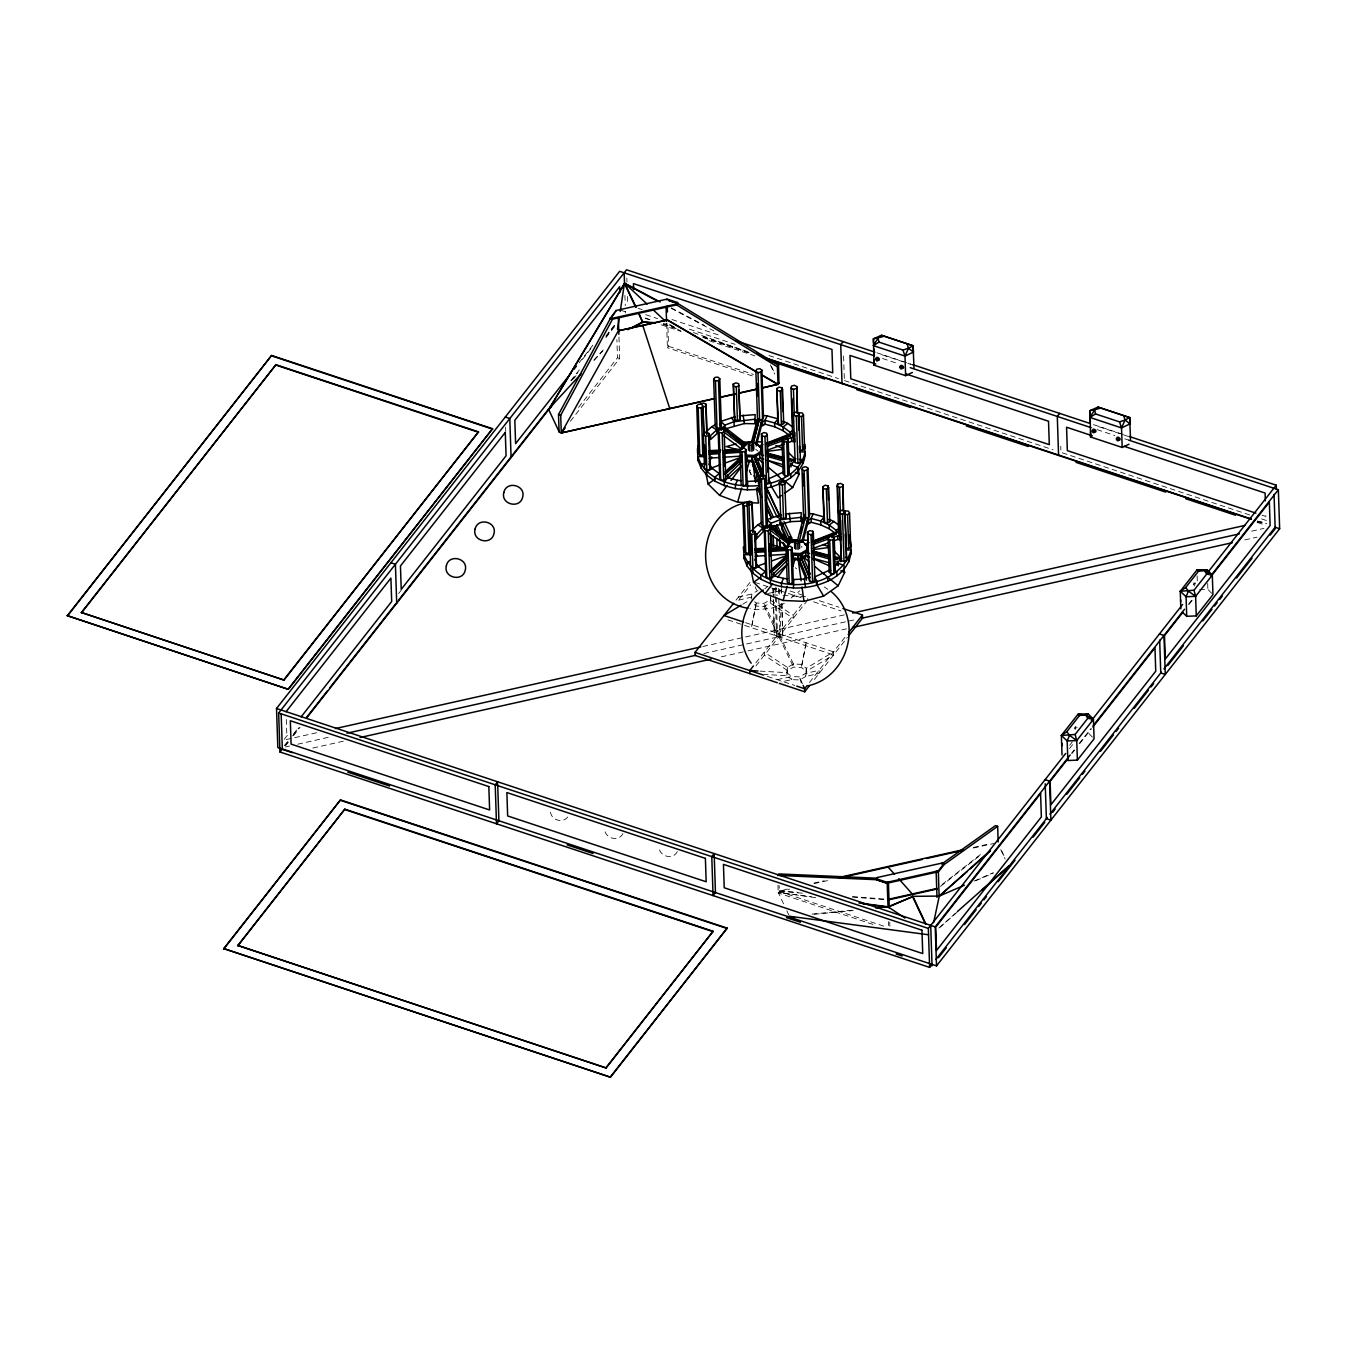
<?xml version="1.0" encoding="UTF-8"?>
<svg xmlns="http://www.w3.org/2000/svg" width="1347" height="1347" viewBox="0 0 1347 1347"><rect width="100%" height="100%" fill="white"/><g stroke="black" fill="none" stroke-linecap="round" stroke-linejoin="round"><path stroke-width="0.75" stroke-dasharray="5 3.75" d="M751.205 599.129L751.946 593.943L757.974 590.508M770.804 594.751L770.164 603.018L793.316 618.34L793.215 615.259L770.063 599.954L764.035 603.372L756.223 603.035L753.714 601.082M770.905 597.832L770.164 603.018L764.136 606.453L756.324 606.116L752.569 603.17M782.035 603.439L782.691 635.026L780.031 636.542L776.596 636.39L774.39 634.673L773.464 594.717M1074.249 728.542L1075.226 726.858L1077.179 727.38M1075.58 729.064L1075.883 728.155M1075.125 729.198L1075.377 726.841M622.903 833.574C618.728 842.515 603.995 838.305 604.837 828.506M677.288 851.607C673.096 860.548 658.38 856.338 659.205 846.539M579.008 362.848L593.252 344.714M284.251 739.267L288.106 734.351M398.628 593.556L401.187 590.272M582.392 359.43L591.384 347.964M284.503 745.497L288.376 740.547M293.562 733.947L298.748 727.346M570.842 380.713L581.214 367.495M605.83 336.144L616.185 322.926M284.907 745.666L287.467 742.399M292.619 735.849L299.034 727.666M571.482 380.578L577.914 372.378M606.184 336.363L616.471 323.263M285.85 745.379L288.443 742.079M293.612 735.479L300.095 727.228M573.485 378.945L576.078 375.645M605.881 337.676L616.236 324.475M578.57 407.333L617.498 357.746L616.892 339.596M570.37 421.274L619.671 358.454L618.947 336.295M752.316 375.897L667.422 347.745L668.567 346.28L667.843 324.105M736.018 600.173L750.481 581.736M738.526 600.173L752.047 597.007L751.946 593.943L738.425 597.091L738.526 600.173L750.582 584.817M755.835 662.876L801.65 604.517M755.936 665.94L806.584 601.436M809.412 682.575L847.364 634.235M814.346 679.511L847.465 637.299M872.991 924.412L778.212 892.994L779.357 891.529L779.172 885.669M1069.72 745.211L1072.279 741.928M1069.518 748.562L1074.653 742.012M1071.454 753.327L1074.03 750.06M1079.166 743.51L1090.733 728.778M1188.391 604.348L1192.247 599.432M1072.128 753.36L1074.704 750.06M1079.89 743.46L1091.541 728.626M1189.081 604.348L1192.971 599.398M593.892 360.036L603.826 349.277M594.094 360.424L602.597 351.213M1195.412 582.965L1194.419 585.996M938.775 928.066L955.899 912.912M940.172 927.174L957.296 912.003M791.043 598.068L799.764 590.794M567.727 817.023C562.255 824.196 549.812 819.464 550.468 810.473M764.81 588.774L767.436 586.703M941.991 884.592L982.822 852.651M940.442 886.444L981.273 854.503M742.702 604.247L747.804 601.183M777.202 679.646L791.699 676.548L799.512 676.884L805.557 673.449L819.06 670.284L819.161 673.365L805.658 676.531L806.382 671.328L833.625 654.928L833.524 651.864L806.281 668.264L805.658 676.531L799.613 679.949L791.8 679.612L780.94 681.936M1194.116 582.628C1192.112 588.168 1194.132 582.46 1195.816 582.83M774.71 632.383L777.371 630.867L780.805 631.019L783.011 632.736M974.049 881.056L993.362 872.704M975.817 880.702L993.21 873.176M784.341 603.422L771.107 608.406L756.155 609.72L749.976 608.608M286.153 739.57L319.003 732.229M702.848 646.509L844.485 614.838M1257.071 522.737L1261.179 521.777L1266.769 523.663M285.429 746.962L289.538 746.002M297.738 744.201L328.516 737.297M703.909 653.497L853.661 620.007M1251.632 531.173L1263.941 528.394M312.824 748.056L345.674 740.682M721.318 656.831L745.935 651.291M747.989 650.887L846.522 628.83M1244.746 539.945L1257.054 537.15M802.391 893.179L779.374 891.377L787.456 888.969M814.026 883.043L824.246 880.753M973.41 847.448L989.759 843.794M779.374 891.377L789.578 889.087M814.11 883.615L828.405 880.416M973.494 848.021L993.934 843.458M773.043 589.296L776.663 588.521M767.706 593.522L780.384 590.828M811.988 914.074L853.055 910.134M814.228 914.276L853.257 910.538M1199.638 589.515L1207.872 589.38L1212.957 594.633M772.841 594.869L781.041 595.34M783.095 595.441L807.678 596.839L807.779 599.903M760.062 671.126L786.699 672.641L791.699 676.548L791.8 679.612L786.8 675.706L764.254 674.426M663.549 323.751L667.708 324.021M779.29 890.805L798.114 892.286M852.533 896.563L886.023 899.19M852.617 897.136L886.107 899.762M783.55 903.803L778.196 892.388L811.332 896.732M815.659 897.674L778.196 892.388M876.88 352.796L910.656 363.993M1093.444 424.608L1123.246 434.475M882.15 354.833L905.841 362.697M907.827 363.353L913.737 365.306M1098.714 426.645L1130.301 437.118M882.453 358.47L898.348 363.741M1097.014 429.609L1114.895 435.536M1124.829 438.836L1128.803 440.149M638.192 308.311L642.165 309.642M671.934 319.508L721.571 335.959M1261.886 515.126L1265.86 516.44L1265.725 512.534M645.718 314.693L657.639 318.65M689.428 329.19L735.125 344.344M768.901 355.541L838.44 378.608M844.401 380.578L1053.017 449.746M1249.713 514.975L1060.965 452.39L1060.763 446.227M1261.634 518.915L1267.594 520.902M645.196 317.993L651.19 319.98M663.145 323.937L675.116 327.91M703.033 337.171L748.898 352.375M1257.408 520.986L1265.389 523.629M620.95 310.315L625.463 311.814M645.331 318.397L649.305 319.71M663.212 324.324L677.12 328.937M702.949 337.508L748.646 352.645M1257.256 521.306L1265.203 523.932M661.209 324.812L681.144 331.429M709.061 340.69L754.926 355.894M1257.475 522.518L1265.439 525.162M668.567 346.28L753.461 374.432M617.498 357.746L619.671 358.454M790.066 590.996L803.772 595.542M819.414 600.728L838.979 607.211M754.96 582.392L786.261 592.764M788.214 593.421L801.92 597.95M813.655 601.856L841.05 610.932M745.48 622.668L833.524 651.864M727.986 619.889L833.625 654.928M767.42 676.396L794.814 685.471M779.357 891.529L884.002 926.231M693.368 332.557L746.339 351.281M703.016 336.497L750.111 353.133M671.277 307.857L704.734 325.519M671.109 308.328L713.859 330.907M669.728 324.543L675.285 327.489M669.56 325.014L680.69 330.941M824.347 586.989L827.816 589.329M755.701 449.275L758.193 451.228M749.218 469.682L750.532 470.692M795.302 567.777L796.599 568.788M1088.982 733.593L1094.067 738.863M1001.764 851.001L1005.283 858.51M1000.72 849.603L1005.131 858.999M771.376 366.232L774.828 373.574M770.349 364.885L774.66 374.062M749.589 470.995L751.357 474.767M749.134 470.777L750.902 474.548M786.816 910.74L789.595 916.65M802.425 683.653L799.512 676.884L801.802 685.034M755.179 586.804L756.627 590.188M1207.687 583.504L1207.872 589.38M1197.129 575.859L1197.331 581.719M889.727 922.139L889.862 926.18M888.515 921.601L888.65 925.625M843.592 355.962L844.333 378.524M801.734 546.141L801.785 547.37M781.546 588.791L781.681 592.983M781.159 588.976L781.294 593.168M781.647 603.641L782.691 635.026M779.425 589.161L779.627 595.441M779.896 603.81L780.805 631.019M778.431 588.403L778.718 596.772M778.785 598.859L780.031 636.542M778.751 633.696L778.852 636.761M775.906 586.922L776.192 595.29M776.259 597.394L777.371 630.867M774.996 588.252L775.198 594.532M775.266 596.62L776.596 636.39M773.245 588.437L773.397 592.613M772.858 588.622L773.144 596.99M773.212 599.095L774.39 634.673M777.96 885.164L778.212 892.994M666.613 323.566L667.422 347.745M626.826 277.987L626.961 282.095M627.433 296.458L627.702 304.675M624.907 295.397L625.261 305.651M625.261 311.376L625.311 312.908M505.613 427.302L505.748 431.41M286.322 719.483L286.844 735.075M787.423 667.438L786.8 675.706L787.423 667.438L764.288 652.133L764.389 655.198L787.524 670.52L793.568 667.085L801.381 667.422L806.382 671.328L806.281 668.264L801.28 664.357L793.467 664.004L787.423 667.438M756.223 603.035L751.458 627.685L756.223 603.035M806.146 642.772L801.381 667.422L806.146 642.772M793.467 664.004L764.035 603.372L764.136 606.453L793.568 667.085L793.467 664.004"/><path stroke-width="1.5" d="M912.407 372.445L905.622 375.661L874.035 365.172L873.412 338.804L881.51 335.285L913.098 345.758L913.451 352.072L904.982 356.096L873.378 345.623L878.059 338.131L881.51 335.285L913.098 345.758L913.973 367.731M874.035 365.172L874.051 360.07M1128.971 444.241L1122.186 447.457L1090.599 436.984L1089.976 410.616L1098.058 407.097L1129.662 417.57L1130.015 423.884L1121.529 427.908L1089.942 417.435L1094.606 409.943L1098.058 407.097L1129.662 417.57L1130.537 439.526M1090.599 436.984L1090.615 431.865M706.72 434.037L706.013 404.184L703.471 403.09L700.693 404.049M752.805 532.132L752.097 502.279L749.538 501.185L746.777 502.128M741.776 449.46L742.264 445.992L748.309 442.574L756.122 442.91L761.173 448.046L760.432 453.232L754.404 456.667L746.592 456.33L746.541 455.101L754.354 455.438L760.398 452.003L761.122 446.817M753.293 444.577L752.182 442.203L748.578 443.011L749.69 445.369L753.293 444.577L753.478 450.42M770.568 519.555L770.888 517.265M787.86 547.556L788.349 544.087L794.393 540.652L802.206 541.006L807.24 546.141L806.516 551.327L800.472 554.762L792.659 554.425L792.625 553.196L800.438 553.533L806.483 550.098L807.207 544.912M794.663 548.296L794.646 541.107L796.229 540.214L799.562 541.309L799.562 548.515M799.562 541.309L797.794 543.548L794.461 542.454M617.498 329.443L619.317 317.421M620.226 311.426L624.452 283.392L658.094 301.459M845.815 549.913L851.068 550.064C850.294 577.711 816.871 588.757 793.45 587.982L793.838 579.496L804.327 579.042L806.398 576.364L797.778 555.25L793.299 554.745L793.417 558.567L797.895 559.089L806.533 580.203M756.273 371.604L667.354 319.828L618.391 330.773L667.287 320.098L756.206 371.873M642.805 325.57L669.728 408.461M761.627 388.205L778.044 384.282L761.712 374.769M933.606 922.678L939.297 896.075L990.483 850.412M788.113 468.537L795.993 458.721M834.197 566.632L837.935 563.198L840.545 557.81L834.5 556.799M794.865 432.505L794.999 436.613L792.608 435.384L791.026 388.121L791.497 386.084L794.36 385.293L796.767 386.522L797.643 413.243M797.121 413.209L796.767 386.522M840.612 520.329L841.084 534.708L838.676 533.479L837.11 486.216L837.581 484.179L840.444 483.388L842.852 484.617L843.727 511.338M843.205 511.304L842.852 484.617M838.676 533.479L839.013 527.351M799.377 540.837L804.984 518.932M751.643 441.547L756.896 421.274L754.69 419.271L734.048 421.729L724.77 425.147L724.029 426.679L716.806 429.845L710.593 435.569L710.711 439.408L716.941 433.683L716.806 429.845L711.671 426.78L705.946 432.05M753.343 439.307L754.926 433.229M787.894 442.725L791.666 441.345L794.983 441.968L794.865 438.145L789.948 432.084L783.078 426.932L774.626 422.958L764.995 420.365L761.173 422.52L755.6 444.089L759.237 445.84L761.324 448.484L761.459 451.514L756.105 456.313L747.215 456.65L747.349 460.489L751.811 460.994L760.449 482.108M756.239 445.958L761.308 426.359L761.173 422.52M797.205 541.662L802.98 519.37L800.758 517.349L780.132 519.807L770.854 523.242L770.114 524.774L762.89 527.94L754.573 536.897M800.488 533.345L802.054 527.266M833.961 540.804L837.75 539.44L841.067 540.063L840.932 536.224L836.016 530.162L829.163 525.027L820.71 521.053L811.079 518.443L807.257 520.615L801.684 542.184L798.704 541.848M802.829 542.1L807.392 524.454L807.257 520.615M752.687 442.456L758.9 420.836L753.125 443.416L758.9 420.836M752.72 443.365L758.496 420.803M697.578 452.525L698.571 444.746M799.731 451.817L804.984 451.969C801.718 470.743 782.455 481.35 765.13 484.381M783.281 482.226C794.679 476.585 805.843 465.591 804.984 451.969M851.068 550.064C838.423 593.859 760.903 596.67 743.999 554.779L751.205 554.627M705.676 472.191L708.084 483.96L719.618 495.359L737.617 502.178L741.675 488.052M745.733 473.942L749.218 461.836M750.75 568.518L753.545 582.258L765.096 593.657L783.095 600.476L787.153 586.349M792.945 566.178L795.269 558.113M703.437 435.014L704.077 433.01L707.007 432.32L709.28 433.65L710.408 467.409L709.768 469.413L706.838 470.103L704.548 468.773L703.437 435.014L705.727 436.327L708.64 435.653L709.28 433.65M749.521 533.109L750.161 531.105L753.074 530.415L755.364 531.745L756.492 565.504L755.852 567.508L752.922 568.198L750.633 566.868L749.521 533.109L751.794 534.422L754.724 533.749L755.364 531.745M631.642 328.163L642.788 322.404L638.63 312.74M778.97 383.238L778.549 365.34L677.911 303.53L668.853 300.533L674.089 302.284M863.309 903.921L888.161 907.171L912.845 896.344L939.297 896.075L964.401 885.232M939.297 896.075L967.045 871.644M1180.629 599.819L1180.696 601.84M1088.342 714.028L1079.503 715.543L1066.824 731.707L1069.484 735.31L1067.194 740.968L1067.834 760.533L1077.381 760.112L1094.067 738.863L1093.427 719.298L1088.342 714.028L1078.055 714.196L1061.369 735.462L1062.008 755.01M1207.232 569.815L1198.392 571.33L1185.714 587.494L1188.374 591.097L1186.084 596.755L1186.724 616.303L1196.271 615.899L1212.957 594.633L1212.317 575.085L1207.232 569.815L1196.944 569.983L1180.258 591.249L1180.831 608.844M905.622 375.661L904.982 356.096L908.484 348.216L913.098 345.758M1122.186 447.457L1121.529 427.908L1125.048 420.028L1129.662 417.57M755.903 371.166L756.778 369.196L759.775 368.657L761.88 370.105L763.446 417.385L762.57 419.355L759.573 419.877L757.469 418.429L755.903 371.166L758.007 372.597L761.004 372.075L761.88 370.105M801.97 469.244L802.863 467.274L805.843 466.752L807.964 468.2L809.53 515.463L808.655 517.433L805.658 517.972L803.553 516.524L801.97 469.244L804.092 470.692L807.089 470.17L807.964 468.2M803.553 516.524L804.428 514.554M741.557 480.744L737.432 480.307L735.378 484.802L735.496 488.624L747.366 489.887L759.422 489.365L758.243 480.946L760.314 478.269L751.693 457.155L751.811 460.994M774.761 426.797L774.626 422.958L778.128 418.866L767.066 415.869L764.995 420.365L765.13 424.204L774.761 426.797L783.213 430.771L790.066 435.906M787.641 578.84L783.516 578.402L781.462 582.881L781.58 586.72L793.45 587.982M820.845 524.892L820.71 521.053L824.212 516.962L813.15 513.965L811.079 518.443L811.214 522.282L820.845 524.892L829.297 528.866L836.15 534.001M741.22 462.156L726.959 476.165L727.801 477.714L737.432 480.307M787.305 560.251L773.043 574.26L773.885 575.809L783.516 578.402M709.347 461.886L711.788 456.886M754.808 560.184L757.25 555.166M784.611 493.221L792.676 487.496L799.175 474.144L797.98 468.251M783.095 600.476L803.991 601.334L823.64 596.098L838.154 585.793L844.653 572.441L843.845 568.518M714.634 398.695L561.379 432.926L559.106 432.134L558.517 414.522L610.225 318.7L614.821 312.858M565.184 427.891L561.278 432.858L560.706 415.246L612.397 319.424L610.225 318.7M740.008 450.437L741.069 448.5L744.1 448.096L746.07 449.629L747.198 483.388L746.137 485.324L743.106 485.728L741.136 484.213L740.008 450.437L741.995 451.969L745.026 451.548L746.07 449.629M786.092 548.532L787.153 546.596L790.167 546.192L792.154 547.707L793.265 581.483L792.221 583.419L789.19 583.823L787.22 582.308L786.092 548.532L788.079 550.064L791.093 549.643L792.154 547.707M676.834 304.826L677.558 302.519L667.051 299.118L615.899 310.551L610.309 318.582L612.11 319.273L676.834 304.826L677.558 302.519M938.354 871.762L887.202 883.194L876.678 879.793L877.419 877.486L942.125 863.04L943.961 864.622M876.678 879.793L877.419 877.486M618.391 330.773L561.379 432.926L714.685 398.426M635.683 307.301L624.452 283.392L548.7 409.589L624.806 283.308L660.114 301.964M762.048 452.558L762.065 453.484M791.615 460.085L791.48 461.263L791.615 460.085L787.692 459.041M833.776 557.136L837.699 558.18L833.608 557.389M833.641 558.315L837.733 559.089L833.81 558.062M754.69 540.736L763.025 531.779L762.89 527.94L757.755 524.875L752.03 530.146M724.029 426.679L746.709 444.409L741.355 449.225L724.989 449.949M1062.093 743.426L1062.177 745.75M713.657 379.282L714.954 377.396L718.018 377.16L719.786 378.793L721.352 426.056L720.073 427.942L717.008 428.178L715.24 426.544L713.657 379.282L715.442 380.915L717.008 428.178M720.073 427.942L718.507 380.662L719.786 378.793M759.742 477.377L761.021 475.491L764.086 475.255L765.871 476.872L767.436 524.151L766.157 526.02L763.092 526.273L761.308 524.64L759.742 477.377L761.526 479.01L763.092 526.273M766.157 526.02L764.591 478.757L765.871 476.872M719.618 495.359L727.212 485.425M731 480.458L741.119 467.207M765.096 593.657L772.673 583.722M777.741 577.105L786.597 565.504M67.35 615.663L271.589 355.456L492.564 428.733L288.342 689.327L67.35 615.663L288.342 689.327M67.367 616.05L271.589 355.456M81.426 612.515L275.933 364.7L478.505 431.865L283.998 680.067L81.426 612.515L283.998 680.067M81.426 612.902L275.933 364.7M283.981 679.679L478.505 431.865M288.325 688.923L492.564 428.733M1128.803 440.149L1278.354 489.736L1279.65 528.731L936.519 965.866L277.819 747.45L276.522 708.471L619.654 271.319L874.506 355.827M932.006 964.368L929.632 967.399L279.957 751.98L278.661 713.001L626.557 269.787L874.893 352.139M286.069 711.687L390.899 578.116L391.691 601.503L301.071 716.941M571.246 372.749L515.598 443.651L514.823 420.264L619.654 286.692L619.856 292.535M573.839 369.448L576.432 366.148M306.527 717.446L327.254 691.028M329.847 687.728L395.917 603.54M398.51 600.24L548.818 408.764M279.957 751.98L282.331 748.949L281.169 714.062M306.746 717.833L553.499 403.494M677.911 303.53L676.766 304.994L777.404 366.805L777.994 384.4L779.138 382.935M223.754 948.591L340.471 799.916L727.178 928.134L610.477 1077.213L223.754 948.591L610.477 1077.213M223.77 948.978L340.471 799.916M237.83 945.459L344.815 809.16L713.102 931.282L606.133 1067.969L237.83 945.459L606.133 1067.969M237.83 945.847L344.815 809.16M777.404 366.805L778.549 365.34M497.599 781.765L495.208 784.796L496.504 823.792L498.895 820.744L497.666 783.819M843.104 341.599L840.73 344.63L842.027 383.609M777.303 682.71L695.136 655.467L695.035 652.386L733.61 603.237M749.909 673.618L749.808 670.553L753.428 665.94M807.005 685.657L804.597 688.721L804.698 691.786L779.256 683.35M848.627 632.635L862.467 615.007L842.902 608.507M804.698 691.786L809.513 685.64M848.728 635.7L862.568 618.071L862.467 615.007M1059.668 413.394L1057.294 416.442L1058.574 455.421M606.116 1067.582L713.102 931.282M610.46 1076.825L727.178 928.134M876.358 879.692L877.52 878.227L778.785 873.934L777.64 875.398L876.358 879.692L887.235 883.312L888.397 881.847L889.256 908.046M876.644 878.884L887.168 882.302L938.32 870.869L943.927 863.73M1075.125 734.452L1076.741 740.564L1067.194 740.968L1061.369 735.462L1075.125 734.452L1087.804 718.305L1093.427 719.298L1076.741 740.564L1077.381 760.112M929.632 967.399L928.336 928.42L1065.662 753.478M1091.356 720.729L1182.599 604.483M1208.31 571.734L1276.232 485.206L1129.207 436.462M1194.014 590.239L1195.631 596.334L1186.084 596.755L1180.258 591.249L1194.014 590.239L1206.693 574.091L1212.317 575.085L1195.631 596.334L1196.271 615.899M936.519 965.866L935.222 926.871L1070.175 754.977M1093.293 725.494L1184.535 609.248M1211.525 574.883L1278.354 489.736M1068.238 758.31L1050.121 781.395L1050.896 804.782L1155.743 671.21L1154.968 647.823L1092.838 726.976M1182.615 612.599L1164.498 635.683L1165.273 659.07L1270.12 525.498L1269.345 502.111L1211.088 576.314M935.862 959.451L1047.326 817.461M1049.919 814.16L1161.35 672.204M1163.943 668.903L1275.356 526.946M938.539 957.65L946.318 947.749M964.452 924.631L976.12 909.781M978.713 906.48L981.289 903.18M983.882 899.88L986.475 896.58M998.144 881.713L1014.981 860.262M1033.132 837.144L1044.784 822.293M1052.563 812.393L1055.156 809.092M1066.807 794.225L1079.772 777.724M1082.365 774.424L1084.958 771.124M1100.499 751.306L1113.464 734.805M1116.04 731.505L1118.633 728.205M1134.191 708.404L1148.435 690.236M1151.028 686.936L1153.621 683.636M1167.866 665.485L1183.424 645.668M1202.854 620.916L1211.93 609.349M1214.523 606.049L1217.116 602.749M1219.708 599.449L1222.285 596.149M1236.546 577.998L1252.087 558.18M1270.238 535.079L1275.407 528.479M782.018 440.301L783.466 438.465L786.547 438.347L788.163 440.048L789.291 473.807L787.843 475.643L784.779 475.76L783.146 474.06L782.018 440.301L783.651 442.001L784.779 475.76M787.843 475.643L786.732 441.867L788.163 440.048M828.102 538.396L829.55 536.561L832.614 536.443L834.248 538.143L835.376 571.903L833.928 573.721L830.863 573.856L829.23 572.155L828.102 538.396L829.735 540.096L830.863 573.856M833.928 573.721L832.8 539.962L834.248 538.143M829.23 572.155L830.661 570.337M727.801 477.714L724.299 481.805L724.433 485.644L735.496 488.624M773.885 575.809L770.383 579.9L770.518 583.739L781.58 586.72M761.308 426.359L765.13 424.204M807.392 524.454L811.214 522.282M581.129 373.86L548.515 409.185L559.089 431.714M548.7 409.589L551.546 406.508M704.195 445.15L704.464 453.367L702.814 455.118L699.733 455.084L698.318 453.299L696.753 406.019L698.403 404.285L701.484 404.319L702.898 406.104L703.858 434.879M702.814 455.118L701.231 407.855L702.898 406.104M742.837 504.115L744.487 502.364L747.568 502.414L748.983 504.199L750.548 551.462L748.881 553.213L745.817 553.179L744.403 551.394L742.837 504.115L744.251 505.9L745.817 553.179M748.881 553.213L747.316 505.95L748.983 504.199M725.174 471.804L742.045 456.296M741.338 465.995L727.851 478.404L727.717 474.565M771.259 569.899L786.581 555.806M787.423 564.09L773.919 576.482L773.801 572.643M770.669 571.381L786.833 556.564M770.989 571.532L787.17 556.715M770.703 572.307L786.867 557.49M771.023 572.458L787.204 557.641M790.571 433.65L766.712 443.129M836.655 531.745L812.78 541.225M970.143 868.882L990.314 850.9M726.134 471.921L741.507 458.233M724.922 473.454L741.827 458.401M724.619 474.211L741.524 459.159M724.955 474.363L741.86 459.31M957.448 911.532L1008.819 866.037L982.199 889.946M763.345 589.986C740.008 605.527 735.159 640.852 751.171 663.212M798.939 430.148L798.468 416.257L801.499 416.543L803.469 414.943L802.425 413.058L799.394 412.754M799.461 446.042L799.596 450.016L802.627 450.319L804.597 448.719L803.469 414.943M843.508 512.449L845.478 510.85L848.509 511.153L849.553 513.039L850.681 546.815L848.694 548.414L845.68 548.111L845.209 534.203M844.754 520.296L844.552 514.335L847.583 514.638L849.553 513.039M718.153 430.636L720.157 429.036L723.171 429.356L724.198 431.276L725.764 478.539L723.76 480.121L720.729 479.801L719.719 477.899L718.153 430.636L719.163 432.539L720.729 479.801M719.163 432.539L722.194 432.858L724.198 431.276M764.22 528.714L766.224 527.132L769.255 527.452L770.282 529.354L771.848 576.634L769.844 578.217L766.813 577.897L765.803 575.994L764.22 528.714L765.248 530.634L766.813 577.897M765.248 530.634L768.278 530.954L770.282 529.354M792.575 426.982L787.843 423.429L783.078 426.932L783.213 430.771M838.659 525.077L833.928 521.525L829.163 525.027L829.297 528.866M941.89 863.915L995.484 825.593L997.656 826.317L998.178 841.959M997.656 826.317L944.062 864.639L938.32 871.947L936.131 871.24L937.007 897.422M781.395 495.511L778.162 497.801L770.821 485.543M708.084 483.96L714.971 479.145M732.179 467.089L735.63 464.681M753.545 582.258L760.432 577.442M772.488 569.006L781.092 562.979M1180.258 591.249L1185.714 587.494M1061.369 735.462L1066.824 731.707M873.378 345.623L878.968 342.121L902.978 350.085L908.484 348.216L913.451 352.072M1089.942 417.435L1095.532 413.933L1119.542 421.897L1125.048 420.028L1130.015 423.884M776.731 388.576L779.021 387.178L781.95 387.751L782.59 389.738L783.701 423.497L781.428 424.894L778.499 424.322L777.859 422.352L776.731 388.576L778.499 424.322M777.371 390.563L780.3 391.135L782.59 389.738M822.815 486.671L825.105 485.257L828.035 485.846L828.674 487.816L829.786 521.592L827.496 522.99L824.583 522.417L823.943 520.43L822.815 486.671L824.583 522.417M823.455 488.658L826.385 489.23L828.674 487.816M762.873 477.124L761.442 433.953L763.749 432.572L766.662 433.162L767.268 435.148L768.834 482.428L766.527 483.826L764.961 436.546L767.268 435.148M807.527 532.048L809.833 530.667L812.746 531.257L813.352 533.244L814.918 580.523L812.611 581.904L809.699 581.315L809.092 579.328L807.527 532.048L809.699 581.315M808.133 534.035L811.046 534.641L813.352 533.244M741.002 605.274L723.962 615.528L743.527 622.011M711.671 426.78L716.234 424.086M765.264 488.22L771.09 487.058L770.955 483.236L768.396 478.943L784.038 471.77M757.755 524.875L762.318 522.181M817.174 585.154L817.04 581.315L814.48 577.038L830.122 569.848M756.239 460.152L759.725 458.132L763.631 459.226M809.715 557.321L805.809 556.227L802.307 558.247L802.189 554.408L807.543 549.593L807.409 546.579L805.321 543.935L809.059 542.572M722.716 427.976L744.184 444.19L743.914 445.285L722.716 427.976L743.914 445.285M722.75 428.885L723.036 427.79M768.8 526.054L789.611 541.78L789.325 542.875L768.8 526.054L789.325 542.875M768.834 526.98L769.12 525.886M756.947 460.102L759.977 458.384L759.927 457.155M802.997 556.968L806.011 555.25L806.045 556.479L803.031 558.197M627.736 329.695L642.586 322L653.16 323.078M714.718 481.081L714.583 477.242L719.349 473.74L712.496 468.588L706.704 471.332L706.838 475.154L714.718 481.081L724.433 485.644M789.948 432.084L792.844 430.703M760.802 579.176L760.668 575.337L765.433 571.835L758.58 566.683L752.788 569.411L752.906 573.25L760.802 579.176L770.518 583.739M836.016 530.162L840.36 528.125M733.34 384.047L735.883 382.868L738.644 383.71L738.863 385.73L739.991 419.489L737.432 420.685L734.671 419.843L733.34 384.047L734.671 419.843M733.559 386.084L736.321 386.926L738.863 385.73M779.425 482.142L781.967 480.946L784.729 481.788L784.947 483.826L782.388 485.004L779.627 484.162L779.425 482.142L780.755 517.938L783.516 518.78L786.059 517.585L784.729 481.788M793.434 413.26L796.01 412.081L798.754 412.94L798.939 414.977L796.363 416.156L793.619 415.28L793.434 413.26L795.185 462.56L797.946 463.419L800.505 462.257L798.754 412.94M839.518 511.338L842.094 510.176L844.838 511.035L845.024 513.072L846.59 560.352L844.013 561.514L841.269 560.655L839.518 511.338L841.269 560.655M839.703 513.375L842.447 514.234L845.024 513.072M875.651 907.962L887.976 906.784L912.677 896.833M766.342 443.618L789.763 435.115L789.797 436.041L766.561 444.779M766.527 443.853L789.763 435.115M766.359 444.544L789.797 436.041M744.554 502.97C690.994 515.968 693.267 599.179 747.905 608.238M813.133 541.443L835.847 533.21L835.864 534.119L813.369 542.605M813.335 541.679L835.847 533.21M813.167 542.37L835.864 534.119M807.947 685.808C849.418 676.952 863.882 618.947 831.284 591.653M735.361 416.678L720.813 421.392L724.77 425.147L724.888 428.986L744.319 423.564L756.559 423.783L756.442 419.961L762.503 420.988L762.638 424.827M771.09 487.058L779.98 483.775M781.445 514.773L766.898 519.487L770.854 523.242L770.972 527.081L790.403 521.659L800.893 521.188L803.098 523.208L802.98 519.37M759.237 445.84L762.974 444.476M766.999 446.429L791.531 437.506L793.417 437.371L793.535 441.193M767.117 450.268L784.106 444.089M813.083 544.525L828.186 539.036M831.958 537.655L839.501 535.449L839.619 539.288M813.201 548.364L828.304 542.875M711.031 468.15L720.628 464.681M724.467 463.301L741.742 457.054M756.509 566.447L766.106 562.979M771.865 560.891L787.22 555.351M705.794 406.222L703.033 407.164L703.959 434.98M751.879 504.317L749.117 505.26L746.575 504.165M873.546 342.71L873.412 338.804L883.346 336.548M1090.363 422.335L1089.976 410.616L1099.91 408.343M791.026 388.121L793.434 389.35L796.296 388.542M705.946 462.981L701.063 464.361L701.181 468.2L706.838 475.154M837.11 486.216L839.518 487.446L842.38 486.637M750.397 561.531L747.13 562.457L747.265 566.279L752.906 573.25M736.119 443.938L726.302 446.564L740.311 450.403M742.012 442.372L752.215 441.58M610.275 317.69L612.077 318.38L676.8 303.934M720.83 397.062L735.125 393.863M739.217 392.954L757.603 388.845M761.695 387.919L778.044 384.282M720.763 397.331L735.075 394.132M739.149 393.223L757.553 389.115M791.8 541.494L791.666 537.891L789.325 538.413L781.647 522.064M335.42 728.559L700.794 646.93M852.702 613.053L1244.763 525.448M346.97 733.206L695.709 655.299M861.878 618.222L1239.324 533.883M360.036 737.516L711.048 659.138M852.685 627.5L1232.421 542.656M838.541 877.571L963.189 849.721M840.68 877.688L887.673 867.182M889.71 866.727L922.409 859.437M926.5 858.51L963.29 850.294M888.128 899.358L937.074 888.414M888.212 899.931L937.175 888.986M761.931 476.484L753.983 456.532L762.301 475.491M754.017 457.441L754.354 455.438M800.303 555.284L808.806 576.482M800.32 556.193L809.21 576.398M739.25 415.92L755.196 414.623L754.808 423.093M785.335 513.998L801.28 512.702L800.893 521.188M806.146 577.947L810.271 577.324M766.258 451.514L782.775 449.292M813.79 549.525L828.253 547.572M715.442 380.915L718.507 380.662M761.526 479.01L764.591 478.757M709.364 451.733L719.668 451.077M723.794 450.807L740.294 450.05L723.81 451.077M709.381 452.003L719.685 451.346M709.381 452.643L719.685 452.003M723.81 451.733L740.311 450.689M709.414 452.912L719.719 452.272M723.844 452.003L740.328 450.959L740.278 449.763M709.078 454.309L719.197 453.67M723.255 453.417L739.452 452.373M709.196 458.148L719.332 457.509M723.373 457.239L741.608 456.077M755.145 552.405L765.281 551.765M769.339 551.495L787.557 550.334M755.28 556.244L765.416 555.604M769.457 555.334L787.692 554.173M755.364 549.829L765.349 549.222M769.339 548.97L785.318 548.28L769.356 549.256M755.398 550.098L765.365 549.492M755.398 550.755L765.382 550.148M769.373 549.896L785.352 549.206L769.39 550.165M755.414 551.024L765.399 550.418M708.606 450.673L720.898 450.117M758.243 480.946L747.753 481.401L747.366 489.887M759.304 485.526C736.321 487.968 705.98 481.317 697.914 456.684L705.138 456.532M754.69 548.751L764.928 548.313M769.019 548.128L787.439 547.32M783.651 442.001L786.732 441.867M829.735 540.096L832.8 539.962M794.477 459.714L788.416 458.704M696.753 406.019L698.167 407.821L701.231 407.855M744.251 505.9L747.316 505.95M756.391 441.765L762.671 442.018M737.617 502.178L758.513 503.054L756.509 488.675M791.413 539.625L797.693 539.878M801.869 540.046L808.133 540.315M751.946 460.506L746.086 460.253L746.12 461.465L753.933 461.819M799.966 558.685L792.171 558.332L792.204 559.561L800.017 559.897M749.808 670.553L758.007 671.025M642.94 321.933L655.4 322.741M1212.317 575.085L1204.437 570.623L1196.944 569.983L1198.392 571.33M1093.427 719.298L1085.547 714.836L1078.055 714.196L1079.503 715.543M805.001 519.858L804.58 518.898M763.109 415.448L767.066 415.869M809.193 513.544L813.15 513.965M858.965 902.978L887.976 906.784L905.032 918.082M789.393 916.246L928.554 934.767M789.595 916.65L793.737 917.189M788.18 459.142L794.343 460.102M833.658 557.439L839.804 558.382M799.36 459.31L802.745 459.883L802.879 463.722M845.445 557.405L848.829 557.978L848.964 561.817M761.442 433.953L762.048 435.94L764.961 436.546M768.093 453.872L783.769 458.014M767.925 454.124L783.617 458.266M766.157 454.276L783.802 458.923M787.726 459.967L791.649 461.011M767.958 455.033L783.634 459.175M812.207 551.428L829.853 556.092M812.056 551.681L829.685 556.345M812.241 552.354L829.887 557.018M812.073 552.607L829.718 557.271M767.234 453.047L782.641 457.155M813.319 551.142L828.725 555.25M771.764 544.862L783.786 548.145M763.513 455.387L759.59 454.309L759.725 458.132M767.436 456.481L783.095 460.859M767.554 460.32L783.23 464.698M809.598 553.482L805.674 552.388L805.809 556.227M813.504 554.577L829.18 558.954M813.639 558.416L829.314 562.793M912.643 364.65L1089.47 423.278M910.269 367.68L1091.053 427.639M875.819 363.976L850.008 355.423L850.782 378.81L1049.296 444.628L1048.522 421.241L905.588 373.843M1092.366 435.788L1066.571 427.218L1067.346 450.622L1255.926 513.14M1124.139 446.312L1265.086 493.053L1265.338 500.848M735.462 340.572L832.732 372.833L831.958 349.429L633.444 283.611L633.646 289.453M762.857 357.006L1251.43 518.999M762.554 357.258L1251.296 519.319M1279.65 528.731L1275.138 527.233L1274.043 494.4M766.898 359.868L824.734 379.029M856.641 389.62L910.471 407.468M966.321 425.989L1028.131 446.48M1076 462.358L1165.727 492.11M1185.68 498.727L1235.536 515.244M558.517 414.522L560.706 415.246M505.277 417.048L509.789 418.53L511.085 457.525M1159.464 633.949L1163.976 635.447L1165.273 674.443L1160.76 672.944L1159.666 640.111M271.606 355.844L492.581 429.121M275.95 365.104L478.522 432.269M695.035 652.386L763.513 675.1M796.767 686.128L804.597 688.721L803.149 685.337M390.899 562.76L395.412 564.241L396.708 603.237M1045.087 779.66L1049.599 781.159L1050.896 820.155L1046.383 818.656L1045.221 783.769M276.522 708.471L935.222 926.871M278.661 713.001L928.336 928.42M292.299 752.653L279.284 748.326M347.762 772.151L389.637 786.042M567.121 844.889L593.05 853.493M786.48 917.627L800.438 922.257M896.159 953.996L902.153 955.983M340.471 800.303L727.195 928.521M344.815 809.547L713.119 931.669M719.231 429.424L721.403 430.164M765.298 527.519L767.487 528.243M791.851 465.102L797.929 467.308L798.064 471.147M837.935 563.198L844.013 565.403L844.131 569.242M775.838 445.604L783.045 448.332M823.118 544.575L828.506 546.613M767.201 460.253L784.139 467.611M795.42 472.511L799.175 474.144M805.152 555.284L808.907 556.917M812.662 558.55L829.6 565.908M840.882 570.808L844.653 572.441M782.994 421.14L787.843 423.429M829.078 519.235L833.928 521.525M756.778 353.015L767.773 359.38L760.331 355.456M761.644 375.038L777.977 384.552M1188.374 591.097L1195.631 596.334M1069.484 735.31L1076.741 740.564M792.12 463.924L790.942 463.048L791.059 466.887M724.753 432.656L743.224 446.429M723.204 435.249L741.675 449.022M792.794 542.504L770.114 524.774M769.171 529.506L789.308 544.525M769.289 533.345L787.759 547.101M723.07 428.716L744.218 445.116M769.154 526.795L789.645 542.689M761.173 448.046L756.122 442.91M804.748 544.188L807.24 546.141M758.496 459.192L763.16 463.048M767.824 466.904L778.701 475.912M783.365 479.768L792.676 487.496M803.974 557.49L808.638 561.345M814.851 566.498L824.162 574.209M828.826 578.065L838.154 585.793M719.584 424.423L721.352 426.056M647.082 304.119L624.806 283.308L636.037 307.217M653.026 309.675L664.896 320.771M1182.363 612.178L1186.724 616.303M777.674 475.525L781.63 479.279L781.748 483.118M823.758 573.603L827.715 577.375L827.833 581.214M787.726 451.851L794.949 458.99M834.635 551.58L841.858 558.702M887.589 866.609L894.543 874.186M898.702 878.732L912.694 894.459M760.718 446.042L760.55 446.733M708.808 464.042L712.496 468.588M756.122 563.652L758.58 566.683M1204.437 570.623L1206.693 574.091M1085.547 714.836L1087.804 718.305M731.472 417.435L734.048 421.729L734.182 425.551M777.556 515.531L780.132 519.807L780.25 523.646M757.166 462.762L762.419 471.517M816.282 583.84L823.64 596.098M803.536 446.817L804.597 448.719M850.681 546.815L849.3 534.978M783.988 521.542L791.666 537.891M766.611 487.715L779.896 516.019M789.645 536.763L792.305 542.42M766.157 487.496L779.442 515.8M760.786 479.785L756.526 470.709L756.761 477.916L758.462 481.553M752.434 464.547L757.755 475.878M765.736 492.85L777.253 517.366M779.913 523.04L786.109 536.241M787.002 540.181L781.883 529.27L781.698 523.865M753.865 475.659L756.509 481.317M765.382 500.175L773.346 517.164M776.899 524.707L782.22 536.022M757.57 487.968L761.998 497.413M767.302 508.728L770.854 516.271M775.283 525.7L777.943 531.358M783.264 542.689L785.032 546.461M757.115 487.749L760.651 495.309M765.972 506.624L771.292 517.938M774.828 525.482L778.381 533.025M782.809 542.454L785.469 548.128M912.845 896.344L925.81 923.924M638.276 312.807L642.788 322.404M912.491 896.428L925.456 924.008M753.983 456.532L761.914 475.558M849.031 538.244L850.597 542.083L851.186 553.903M810.254 574.142L802.189 554.408L797.778 555.25L797.895 559.089M756.105 456.313L763.446 474.262M743.662 550.62L743.544 546.781L744.133 558.618L747.265 566.279M697.46 448.703L698.049 460.522L701.181 468.2M1119.542 421.897L1121.529 427.908M902.978 350.085L904.982 356.096M829.146 519.605L829.786 521.592M783.062 421.51L783.701 423.497M814.312 578.537L814.918 580.523M768.228 480.441L768.834 482.428M1123.92 416.307L1125.048 420.028M907.356 344.495L908.484 348.216M789.224 513.241L790.403 521.659M804.327 579.042L805.506 587.46M743.14 415.145L744.319 423.564M1094.606 409.943L1095.532 413.933M878.059 338.131L878.968 342.121M798.266 560.285L801.128 580.81M801.987 586.972L803.991 601.334M752.788 461.987L755.65 482.512M785.857 515.564L786.059 517.585M780.536 515.901L780.755 517.938M739.991 419.489L738.846 389.653M846.59 560.352L844.838 511.035M800.337 460.219L800.505 462.257M795.016 460.522L795.185 462.56M805.102 455.808L804.513 443.988L804.647 447.827M1276.232 485.206L1276.367 489.315M942.125 863.04L942.159 863.932M938.32 870.869L939.112 896.142M930.71 925.389L932.057 965.9M873.748 348.587L873.934 354.446M887.168 882.302L888.043 907.491M847.583 514.638L848.694 548.414M842.447 514.234L844.013 561.514M839.518 487.446L840.343 512.096M840.545 557.81L840.68 561.648M837.581 484.179L838.524 512.954M837.615 535.601L837.75 539.44M838.322 565.841L838.204 562.019L837.009 561.143L837.144 564.982M837.699 558.18L837.565 559.342M835.645 532.974L835.679 533.883M836.857 571.987L836.975 575.809M828.035 485.846L828.489 499.737M826.385 489.23L827.496 522.99M812.746 531.257L813.706 560.032M811.046 534.641L812.611 581.904M807.089 470.17L808.655 517.433M808.705 522.922L808.587 519.083L802.526 518.039L802.644 521.878M807.409 546.579L807.543 550.418M804.092 470.692L805.658 517.972M806.483 550.098L806.516 551.327M801.499 416.543L802.627 450.319M803.065 473.454L803.469 485.779M802.206 541.006L802.24 542.235M796.363 416.156L797.946 463.419M800.69 555.2L800.724 556.126M800.438 553.533L800.472 554.762M799.748 539.962L799.781 540.871M793.434 389.35L794.259 414M797.794 543.548L797.996 549.408M791.901 398.426L792.726 423.093M795.774 543.464L795.959 549.307M791.531 437.506L791.666 441.345M794.646 541.107L794.848 546.949M794.393 540.652L794.427 541.881M789.561 434.879L789.595 435.805M790.773 473.891L790.891 477.73M791.093 549.643L792.221 583.419M788.349 544.087L788.399 545.316M788.079 550.064L789.19 583.823M781.95 387.751L782.742 411.576M787.153 546.596L787.338 552.556M787.153 554.425L787.204 555.654M780.3 391.135L781.428 424.894M785.301 548.01L785.352 549.206M782.388 485.004L783.516 518.78M779.947 540.652L780.166 546.933M779.492 538.749L779.778 547.118M776.343 525.616L776.562 531.897M776.764 538.177L777.051 546.545M772.909 525.465L773.06 529.657M773.262 535.921L773.616 546.394M771.511 536.106L771.865 546.579M771.056 534.203L771.477 546.764M767.15 447.558L767.958 472.208M769.794 543.902L770.215 556.227M768.278 530.954L769.844 578.217M766.561 486.52L766.797 493.743M761.004 372.075L762.57 419.355M762.048 435.94L763.412 477.057M761.324 448.484L761.459 452.323M758.007 372.597L759.573 419.877M760.398 452.003L760.432 453.232M757.25 383.575L757.671 395.9M756.66 533.665L756.795 537.504M753.478 443.214L753.663 449.056M753.091 442.49L753.125 443.416M754.724 533.749L755.852 567.508M751.71 445.47L751.912 451.312M752.097 502.279L753.074 532.082M749.69 445.369L749.875 451.211M751.794 534.422L752.922 568.198M748.309 442.574L748.578 450.201M750.161 531.105L750.952 554.93M745.026 451.548L746.137 485.324M742.264 445.992L742.315 447.221M741.995 451.969L743.106 485.728M741.271 454.461L741.524 462.408M741.069 456.33L741.119 457.559M743.999 554.779L744.133 558.618M736.321 386.926L737.432 420.685M723.996 454.023L724.4 466.365M722.194 432.858L723.76 480.121M708.64 435.653L709.768 469.413M706.013 404.184L707.007 433.987M705.727 436.327L706.838 470.103M704.464 444.931L705.121 464.782M698.167 407.821L699.733 455.084M697.914 456.684L698.049 460.522M667.051 299.118L667.085 300.011M667.236 305.971L667.438 312.016M666.092 307.436L666.563 321.546M624.166 272.818L624.57 285.126M618.34 318.161L618.879 334.275M615.899 310.551L615.916 311.443M612.077 318.38L612.11 319.273M1117.37 439.29A1.852 1.212 38.1 0 1 1117.757 437.203A1.852 1.212 38.1 0 1 1120.098 439.105A1.852 1.212 38.1 0 1 1118.111 439.88M876.358 359.093A1.852 1.212 38.1 0 1 877.284 357.393A1.852 1.212 38.1 0 1 879.372 359.413A1.852 1.212 38.1 0 1 877.368 360.07M900.537 367.108A1.852 1.212 38.1 0 1 901.328 365.407A1.852 1.212 38.1 0 1 903.517 367.175A1.852 1.212 38.1 0 1 901.968 368.27M875.651 359.11C877.183 364.145 879.928 357.342 875.651 359.11M899.83 367.125C901.362 372.159 904.106 365.357 899.83 367.125M1092.198 430.905C1093.747 435.957 1096.492 429.154 1092.198 430.905M1116.377 438.92C1117.926 443.971 1120.67 437.169 1116.377 438.92M446.379 565.673C443.096 577.678 462.661 582.426 465.237 570.269C468.52 558.247 448.972 553.499 446.379 565.673M475.104 529.085C471.82 541.09 491.369 545.855 493.962 533.681C497.245 521.659 477.68 516.911 475.104 529.085M503.829 492.497C500.528 504.519 520.094 509.267 522.67 497.094C525.953 485.088 506.405 480.323 503.829 492.497M505.277 432.404L400.446 565.976L401.221 589.363L506.068 455.791L505.277 432.404M714.163 853.577L711.772 856.608L713.068 895.587L715.459 892.556L714.163 853.577M1040.591 793.535L935.744 927.106L936.519 950.494L1041.366 816.922L1040.591 793.535M488.826 786.564L290.329 720.746L291.104 744.133L489.618 809.968L488.826 786.564M705.39 858.376L506.876 792.558L507.651 815.945L706.165 881.763L705.39 858.376M921.954 930.188L723.44 864.37L724.215 887.757L922.729 953.575L921.954 930.188M807.712 543.801L807.729 544.727L807.712 543.801M1092.922 430.888A1.852 1.212 38.1 0 0 1095.734 431.831A1.852 1.212 38.1 0 0 1094.252 429.289A1.852 1.212 38.1 0 0 1092.922 430.888"/></g></svg>
